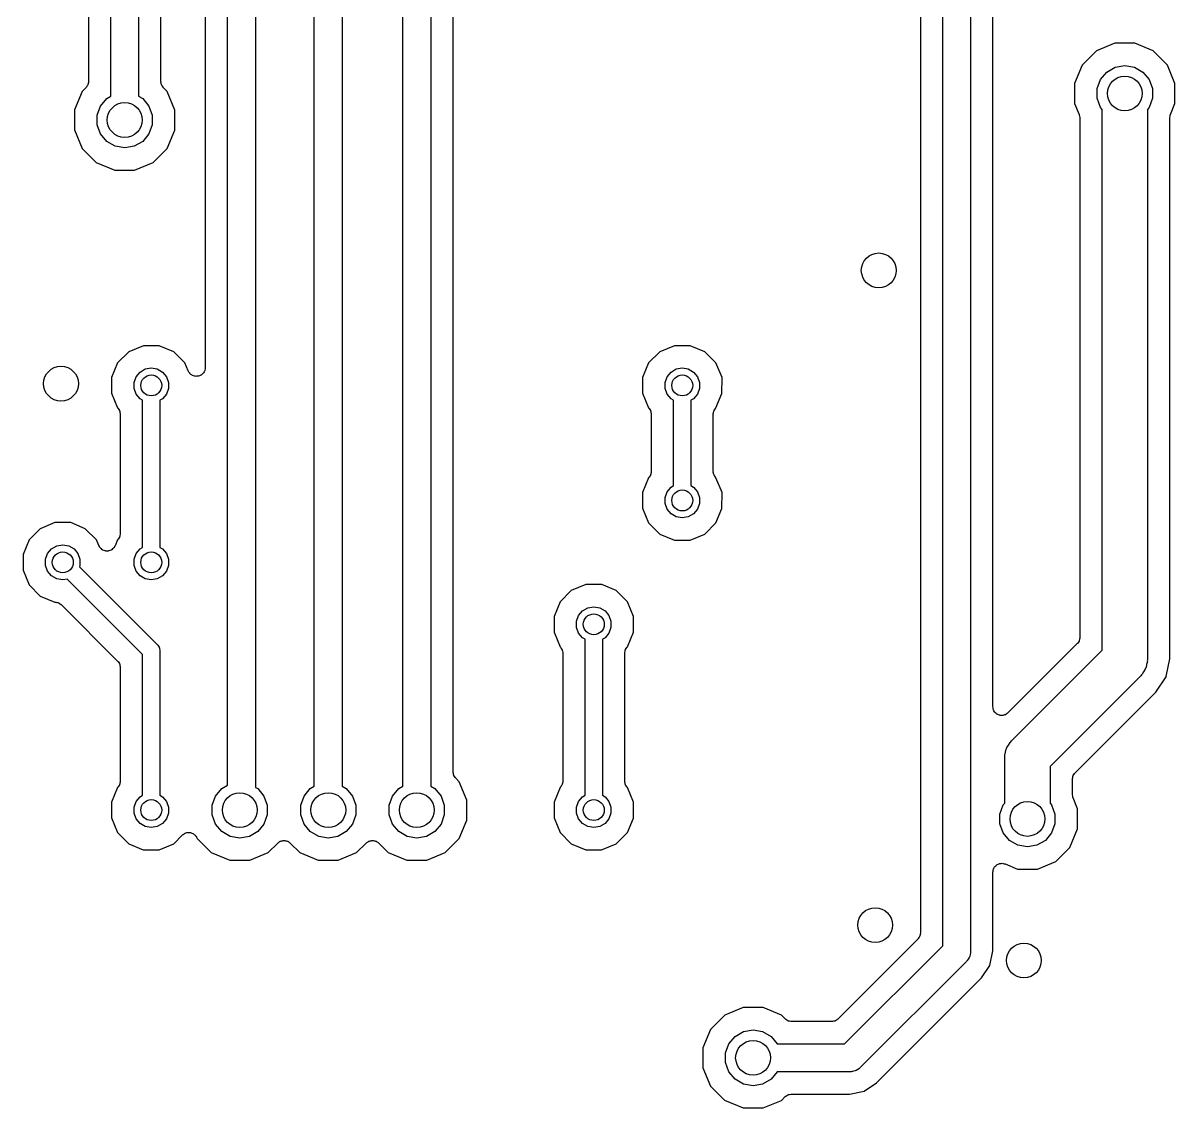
# Model space of a CAD drawing. Extents: x 25 to 125, y -125 to -25.
# Drawn here: x 69.91 to 86.45, y -85.43 to -69.85 of the extents above; entities that cross this region are included whole.
import ezdxf

# ---------------------------------------------------------------- set-up
doc = ezdxf.new("R2010")
doc.units = 0
doc.header["$MEASUREMENT"] = 0
doc.layers.add('BLACK', color=7, linetype='CONTINUOUS')

msp = doc.modelspace()

# ---------------------------------------------------------------- linework, layer by layer
at = {"layer": 'Black'}
for p, q in [((74.095, -80.8119), (74.095, -49.2361)), ((74.495, -49.2361), (74.495, -80.8119)), ((71.174, -70.9059), (71.174, -53.3001)), ((71.574, -53.3001), (71.574, -70.9059)), ((70.854, -53.5098), (70.854, -70.6961)), ((71.894, -70.6962), (71.894, -53.5099)), ((83.512, -58.801), (83.512, -83.185)), ((83.832, -79.6682), (83.832, -58.8135)), ((83.112, -83.1022), (83.112, -58.8838)), ((82.792, -59.069), (82.792, -82.917)), ((72.8504, -80.7972), (72.8504, -66.6498)), ((73.2504, -66.6205), (73.2504, -80.8265)), ((75.365, -80.8119), (75.365, -66.6351)), ((75.765, -66.6351), (75.765, -80.8119)), ((72.5304, -66.8702), (72.5304, -74.8011)), ((76.085, -75.195), (76.085, -66.8449)), ((85.5824, -70.1459), (85.3177, -70.2553)), ((85.8688, -70.1461), (85.5824, -70.1459)), ((86.1334, -70.256), (85.8688, -70.1461)), ((85.3177, -70.2553), (85.115, -70.4576)), ((86.3357, -70.4587), (86.1334, -70.256)), ((85.115, -70.4576), (85.0051, -70.7222)), ((85.3773, -70.6652), (85.4669, -70.5584)), ((85.4669, -70.5584), (85.5877, -70.4887)), ((85.5877, -70.4887), (85.725, -70.4645)), ((85.725, -70.4645), (85.8623, -70.4887)), ((85.8623, -70.4887), (85.9831, -70.5584)), ((85.9831, -70.5584), (86.0727, -70.6652)), ((86.4451, -70.7234), (86.3357, -70.4587)), ((70.8435, -70.7444), (70.8421, -70.7498)), ((70.8463, -70.7395), (70.8435, -70.7444)), ((70.8492, -70.7232), (70.8463, -70.7395)), ((70.8535, -70.7073), (70.8492, -70.7232)), ((70.854, -70.6961), (70.853, -70.7016)), ((70.853, -70.7016), (70.8535, -70.7073)), ((71.895, -70.7017), (71.894, -70.6962)), ((71.8945, -70.7072), (71.895, -70.7017)), ((71.8988, -70.7233), (71.8945, -70.7072)), ((71.9017, -70.7397), (71.8988, -70.7233)), ((71.9044, -70.7445), (71.9017, -70.7397)), ((71.9059, -70.7498), (71.9044, -70.7445)), ((85.0051, -70.7222), (85.0049, -71.0086)), ((85.3296, -70.7963), (85.3773, -70.6652)), ((86.0727, -70.6652), (86.1204, -70.7963)), ((86.4449, -71.0098), (86.4451, -70.7234)), ((70.764, -70.8386), (70.6541, -71.1032)), ((70.8167, -70.786), (70.764, -70.8386)), ((70.82, -70.7813), (70.8167, -70.786)), ((70.8243, -70.7777), (70.82, -70.7813)), ((70.8326, -70.7634), (70.8243, -70.7777)), ((70.8421, -70.7498), (70.8326, -70.7634)), ((71.1159, -70.9394), (71.174, -70.9059)), ((71.574, -70.9059), (71.6321, -70.9394)), ((71.9154, -70.7635), (71.9059, -70.7498)), ((71.9237, -70.7779), (71.9154, -70.7635)), ((71.9279, -70.7814), (71.9237, -70.7779)), ((71.9311, -70.786), (71.9279, -70.7814)), ((71.9847, -70.8397), (71.9311, -70.786)), ((72.0941, -71.1044), (71.9847, -70.8397)), ((85.3296, -70.9357), (85.3296, -70.7963)), ((86.1204, -70.7963), (86.1204, -70.9357)), ((70.9786, -71.1773), (71.0263, -71.0462)), ((71.0263, -71.0462), (71.1159, -70.9394)), ((71.6321, -70.9394), (71.7217, -71.0462)), ((71.7217, -71.0462), (71.7694, -71.1773)), ((85.0049, -71.0086), (85.0704, -71.1671)), ((85.3773, -71.0668), (85.3296, -70.9357)), ((85.4, -71.0939), (85.3773, -71.0668)), ((86.0727, -71.0668), (86.05, -71.0939)), ((86.1204, -70.9357), (86.0727, -71.0668)), ((86.3797, -71.1668), (86.4449, -71.0098)), ((70.6541, -71.1032), (70.6539, -71.3896)), ((70.9786, -71.3167), (70.9786, -71.1773)), ((71.7694, -71.1773), (71.7694, -71.3167)), ((72.0939, -71.3908), (72.0941, -71.1044)), ((85.0704, -71.1671), (85.071, -71.1698)), ((85.071, -71.1698), (85.0723, -71.1722)), ((85.0723, -71.1722), (85.0757, -71.1913)), ((85.0757, -71.1913), (85.0799, -71.2102)), ((85.0799, -71.2102), (85.0795, -71.2129)), ((85.0795, -71.2129), (85.08, -71.2156)), ((85.08, -71.2156), (85.08, -78.6742)), ((85.4, -78.8594), (85.4, -71.0939)), ((86.05, -71.0939), (86.05, -78.994)), ((86.37, -71.2155), (86.3705, -71.2127)), ((86.37, -78.9815), (86.37, -71.2155)), ((86.3701, -71.2098), (86.3743, -71.191)), ((86.3705, -71.2127), (86.3701, -71.2098)), ((86.3743, -71.191), (86.3777, -71.172)), ((86.3777, -71.172), (86.3791, -71.1696)), ((86.3791, -71.1696), (86.3797, -71.1668)), ((70.6539, -71.3896), (70.7633, -71.6543)), ((71.0263, -71.4478), (70.9786, -71.3167)), ((71.7694, -71.3167), (71.7217, -71.4478)), ((71.984, -71.6554), (72.0939, -71.3908)), ((71.1159, -71.5546), (71.0263, -71.4478)), ((71.2367, -71.6243), (71.1159, -71.5546)), ((71.6321, -71.5546), (71.5113, -71.6243)), ((71.7217, -71.4478), (71.6321, -71.5546)), ((70.7633, -71.6543), (70.9656, -71.857)), ((71.374, -71.6485), (71.2367, -71.6243)), ((71.5113, -71.6243), (71.374, -71.6485)), ((71.7813, -71.8577), (71.984, -71.6554)), ((70.9656, -71.857), (71.2301, -71.9669)), ((71.5166, -71.9671), (71.7813, -71.8577)), ((71.2301, -71.9669), (71.5166, -71.9671)), ((71.6421, -74.4869), (71.4325, -74.5735)), ((71.8689, -74.4871), (71.6421, -74.4869)), ((72.0783, -74.5741), (71.8689, -74.4871)), ((79.2621, -74.4869), (79.0525, -74.5735)), ((79.4889, -74.4871), (79.2621, -74.4869)), ((79.6983, -74.5741), (79.4889, -74.4871)), ((71.4325, -74.5735), (71.2721, -74.7337)), ((72.2385, -74.7345), (72.0783, -74.5741)), ((79.0525, -74.5735), (78.8921, -74.7337)), ((79.8585, -74.7345), (79.6983, -74.5741)), ((71.2721, -74.7337), (71.1851, -74.9431)), ((71.5377, -74.9315), (71.5937, -74.8648)), ((71.5937, -74.8648), (71.6692, -74.8212)), ((71.6692, -74.8212), (71.755, -74.806)), ((71.755, -74.806), (71.8408, -74.8212)), ((71.8408, -74.8212), (71.9163, -74.8648)), ((71.9163, -74.8648), (71.9723, -74.9315)), ((72.286, -74.8496), (72.2385, -74.7345)), ((72.2964, -74.8659), (72.286, -74.8496)), ((72.3061, -74.8827), (72.2964, -74.8659)), ((72.5021, -74.8803), (72.5007, -74.8827)), ((72.5041, -74.8785), (72.5021, -74.8803)), ((72.513, -74.8613), (72.5041, -74.8785)), ((72.5227, -74.8445), (72.513, -74.8613)), ((72.5232, -74.8418), (72.5227, -74.8445)), ((72.5245, -74.8394), (72.5232, -74.8418)), ((72.527, -74.8201), (72.5245, -74.8394)), ((72.5304, -74.8011), (72.527, -74.8201)), ((78.8921, -74.7337), (78.8051, -74.9431)), ((79.1577, -74.9315), (79.2137, -74.8648)), ((79.2137, -74.8648), (79.2892, -74.8212)), ((79.2892, -74.8212), (79.375, -74.806)), ((79.375, -74.806), (79.4608, -74.8212)), ((79.4608, -74.8212), (79.5363, -74.8648)), ((79.5363, -74.8648), (79.5923, -74.9315)), ((79.9451, -74.9441), (79.8585, -74.7345)), ((71.1851, -74.9431), (71.1849, -75.1699)), ((71.5079, -75.0134), (71.5377, -74.9315)), ((71.5079, -75.1006), (71.5079, -75.0134)), ((71.9723, -74.9315), (72.0021, -75.0134)), ((72.0021, -75.0134), (72.0021, -75.1006)), ((72.3082, -74.8845), (72.3061, -74.8827)), ((72.3097, -74.8868), (72.3082, -74.8845)), ((72.3251, -74.8986), (72.3097, -74.8868)), ((72.3399, -74.911), (72.3251, -74.8986)), ((72.3425, -74.912), (72.3399, -74.911)), ((72.3447, -74.9137), (72.3425, -74.912)), ((72.3631, -74.9195), (72.3447, -74.9137)), ((72.3813, -74.9261), (72.3631, -74.9195)), ((72.3841, -74.9261), (72.3813, -74.9261)), ((72.3867, -74.927), (72.3841, -74.9261)), ((72.4061, -74.9261), (72.3867, -74.927)), ((72.4255, -74.9261), (72.4061, -74.9261)), ((72.428, -74.9252), (72.4255, -74.9261)), ((72.4308, -74.9251), (72.428, -74.9252)), ((72.4487, -74.9177), (72.4308, -74.9251)), ((72.4669, -74.911), (72.4487, -74.9177)), ((72.469, -74.9093), (72.4669, -74.911)), ((72.4715, -74.9082), (72.469, -74.9093)), ((72.4858, -74.8951), (72.4715, -74.9082)), ((72.5007, -74.8827), (72.4858, -74.8951)), ((78.8051, -74.9431), (78.8049, -75.1699)), ((79.1279, -75.0134), (79.1577, -74.9315)), ((79.1279, -75.1006), (79.1279, -75.0134)), ((79.5923, -74.9315), (79.6221, -75.0134)), ((79.6221, -75.0134), (79.6221, -75.1006)), ((79.9449, -75.1709), (79.9451, -74.9441)), ((71.1849, -75.1699), (71.2715, -75.3795)), ((71.5377, -75.1825), (71.5079, -75.1006)), ((71.5937, -75.2492), (71.5377, -75.1825)), ((71.9723, -75.1825), (71.9163, -75.2492)), ((72.0021, -75.1006), (71.9723, -75.1825)), ((76.085, -78.624), (76.085, -75.195)), ((78.8049, -75.1699), (78.8915, -75.3795)), ((79.1577, -75.1825), (79.1279, -75.1006)), ((79.2137, -75.2492), (79.1577, -75.1825)), ((79.5923, -75.1825), (79.5363, -75.2492)), ((79.6221, -75.1006), (79.5923, -75.1825)), ((79.8579, -75.3803), (79.9449, -75.1709)), ((71.63, -75.2702), (71.5937, -75.2492)), ((71.63, -77.3838), (71.63, -75.2702)), ((71.9163, -75.2492), (71.88, -75.2702)), ((71.88, -75.2702), (71.88, -77.3838)), ((79.25, -75.2702), (79.2137, -75.2492)), ((79.25, -76.4948), (79.25, -75.2702)), ((79.5363, -75.2492), (79.5, -75.2702)), ((79.5, -75.2702), (79.5, -76.4948)), ((71.2715, -75.3795), (71.2729, -75.3808)), ((71.2729, -75.3808), (71.276, -75.3854)), ((71.276, -75.3854), (71.2803, -75.3889)), ((71.2803, -75.3889), (71.2886, -75.4034)), ((71.2886, -75.4034), (71.2981, -75.417)), ((71.2981, -75.417), (71.2996, -75.4223)), ((71.2996, -75.4223), (71.3023, -75.4271)), ((71.3023, -75.4271), (71.3052, -75.4435)), ((71.3052, -75.4435), (71.3095, -75.4596)), ((71.3095, -75.4596), (71.309, -75.4651)), ((71.309, -75.4651), (71.31, -75.4706)), ((71.31, -75.4706), (71.31, -77.1832)), ((78.8915, -75.3795), (78.8929, -75.3808)), ((78.8929, -75.3808), (78.8961, -75.3854)), ((78.8961, -75.3854), (78.9003, -75.3889)), ((78.9003, -75.3889), (78.9086, -75.4034)), ((78.9086, -75.4034), (78.9181, -75.417)), ((78.9181, -75.417), (78.9196, -75.4223)), ((78.9196, -75.4223), (78.9223, -75.4271)), ((78.9223, -75.4271), (78.9252, -75.4435)), ((78.9252, -75.4435), (78.9295, -75.4596)), ((78.9295, -75.4596), (78.929, -75.4651)), ((78.929, -75.4651), (78.93, -75.4706)), ((78.93, -75.4706), (78.93, -76.2942)), ((79.82, -75.4708), (79.821, -75.4653)), ((79.82, -76.2944), (79.82, -75.4708)), ((79.8205, -75.4597), (79.8248, -75.4437)), ((79.821, -75.4653), (79.8205, -75.4597)), ((79.8248, -75.4437), (79.8277, -75.4274)), ((79.8277, -75.4274), (79.8305, -75.4225)), ((79.8305, -75.4225), (79.8319, -75.4171)), ((79.8319, -75.4171), (79.8414, -75.4035)), ((79.8414, -75.4035), (79.8497, -75.3892)), ((79.8497, -75.3892), (79.854, -75.3856)), ((79.854, -75.3856), (79.8573, -75.381)), ((79.8573, -75.381), (79.8579, -75.3803)), ((78.9086, -76.3615), (78.9003, -76.3758)), ((78.9181, -76.3479), (78.9086, -76.3615)), ((78.9195, -76.3425), (78.9181, -76.3479)), ((78.9223, -76.3376), (78.9195, -76.3425)), ((78.9252, -76.3213), (78.9223, -76.3376)), ((78.9295, -76.3053), (78.9252, -76.3213)), ((78.93, -76.2942), (78.929, -76.2997)), ((78.929, -76.2997), (78.9295, -76.3053)), ((79.821, -76.2999), (79.82, -76.2944)), ((79.8205, -76.3054), (79.821, -76.2999)), ((79.8248, -76.3215), (79.8205, -76.3054)), ((79.8277, -76.3379), (79.8248, -76.3215)), ((79.8304, -76.3427), (79.8277, -76.3379)), ((79.8319, -76.348), (79.8304, -76.3427)), ((79.8414, -76.3616), (79.8319, -76.348)), ((79.8497, -76.3761), (79.8414, -76.3616)), ((78.8921, -76.3847), (78.8051, -76.5941)), ((78.8927, -76.384), (78.8921, -76.3847)), ((78.896, -76.3794), (78.8927, -76.384)), ((78.9003, -76.3758), (78.896, -76.3794)), ((79.1577, -76.5825), (79.2137, -76.5158)), ((79.2137, -76.5158), (79.25, -76.4948)), ((79.5, -76.4948), (79.5363, -76.5158)), ((79.5363, -76.5158), (79.5923, -76.5825)), ((79.8539, -76.3796), (79.8497, -76.3761)), ((79.8571, -76.3842), (79.8539, -76.3796)), ((79.8585, -76.3855), (79.8571, -76.3842)), ((79.9451, -76.5951), (79.8585, -76.3855)), ((78.8051, -76.5941), (78.8049, -76.8209)), ((79.1279, -76.6644), (79.1577, -76.5825)), ((79.1279, -76.7516), (79.1279, -76.6644)), ((79.5923, -76.5825), (79.6221, -76.6644)), ((79.6221, -76.6644), (79.6221, -76.7516)), ((79.9449, -76.8219), (79.9451, -76.5951)), ((78.8049, -76.8209), (78.8915, -77.0305)), ((79.1577, -76.8335), (79.1279, -76.7516)), ((79.2137, -76.9002), (79.1577, -76.8335)), ((79.5923, -76.8335), (79.5363, -76.9002)), ((79.6221, -76.7516), (79.5923, -76.8335)), ((79.8579, -77.0313), (79.9449, -76.8219)), ((70.3721, -77.0269), (70.1625, -77.1135)), ((70.5989, -77.0271), (70.3721, -77.0269)), ((70.8083, -77.1141), (70.5989, -77.0271)), ((78.8915, -77.0305), (79.0517, -77.1909)), ((79.2892, -76.9438), (79.2137, -76.9002)), ((79.375, -76.959), (79.2892, -76.9438)), ((79.4608, -76.9438), (79.375, -76.959)), ((79.5363, -76.9002), (79.4608, -76.9438)), ((70.1625, -77.1135), (70.0021, -77.2737)), ((70.9685, -77.2745), (70.8083, -77.1141)), ((71.3095, -77.1943), (71.3052, -77.2103)), ((71.31, -77.1832), (71.309, -77.1887)), ((71.309, -77.1887), (71.3095, -77.1943)), ((79.0517, -77.1909), (79.2611, -77.2779)), ((79.4879, -77.2781), (79.6975, -77.1915)), ((79.6975, -77.1915), (79.8579, -77.0313)), ((70.0021, -77.2737), (69.9151, -77.4831)), ((70.3237, -77.4048), (70.3992, -77.3612)), ((70.3992, -77.3612), (70.485, -77.346)), ((70.485, -77.346), (70.5708, -77.3612)), ((70.5708, -77.3612), (70.6463, -77.4048)), ((71.0026, -77.3572), (70.9685, -77.2745)), ((71.0115, -77.3712), (71.0026, -77.3572)), ((71.2373, -77.3574), (71.2284, -77.3714)), ((71.2721, -77.2737), (71.2373, -77.3574)), ((71.2727, -77.273), (71.2721, -77.2737)), ((71.276, -77.2684), (71.2727, -77.273)), ((71.2803, -77.2648), (71.276, -77.2684)), ((71.2886, -77.2505), (71.2803, -77.2648)), ((71.2981, -77.2369), (71.2886, -77.2505)), ((71.2995, -77.2315), (71.2981, -77.2369)), ((71.3023, -77.2266), (71.2995, -77.2315)), ((71.3052, -77.2103), (71.3023, -77.2266)), ((79.2611, -77.2779), (79.4879, -77.2781)), ((69.9151, -77.4831), (69.9149, -77.7099)), ((70.2379, -77.5534), (70.2677, -77.4715)), ((70.2677, -77.4715), (70.3237, -77.4048)), ((70.6463, -77.4048), (70.7023, -77.4715)), ((70.7023, -77.4715), (70.7321, -77.5534)), ((71.0192, -77.3859), (71.0115, -77.3712)), ((71.0233, -77.3897), (71.0192, -77.3859)), ((71.0263, -77.3944), (71.0233, -77.3897)), ((71.0395, -77.4045), (71.0263, -77.3944)), ((71.0517, -77.4157), (71.0395, -77.4045)), ((71.0569, -77.4179), (71.0517, -77.4157)), ((71.0613, -77.4213), (71.0569, -77.4179)), ((71.0771, -77.4263), (71.0613, -77.4213)), ((71.0924, -77.4326), (71.0771, -77.4263)), ((71.098, -77.4329), (71.0924, -77.4326)), ((71.1033, -77.4346), (71.098, -77.4329)), ((71.1199, -77.4339), (71.1033, -77.4346)), ((71.1365, -77.4346), (71.1199, -77.4339)), ((71.1418, -77.4329), (71.1365, -77.4346)), ((71.1474, -77.4327), (71.1418, -77.4329)), ((71.1627, -77.4264), (71.1474, -77.4327)), ((71.1786, -77.4214), (71.1627, -77.4264)), ((71.183, -77.418), (71.1786, -77.4214)), ((71.1882, -77.4159), (71.183, -77.418)), ((71.2004, -77.4046), (71.1882, -77.4159)), ((71.2136, -77.3946), (71.2004, -77.4046)), ((71.2166, -77.3899), (71.2136, -77.3946)), ((71.2207, -77.3861), (71.2166, -77.3899)), ((71.2284, -77.3714), (71.2207, -77.3861)), ((71.5079, -77.5534), (71.5377, -77.4715)), ((71.5377, -77.4715), (71.5937, -77.4048)), ((71.5937, -77.4048), (71.63, -77.3838)), ((71.88, -77.3838), (71.9163, -77.4048)), ((71.9163, -77.4048), (71.9723, -77.4715)), ((71.9723, -77.4715), (72.0021, -77.5534)), ((70.2379, -77.6406), (70.2379, -77.5534)), ((70.2677, -77.7225), (70.2379, -77.6406)), ((70.7321, -77.6406), (70.725, -77.6602)), ((70.725, -77.6602), (71.8434, -78.7786)), ((70.7321, -77.5534), (70.7321, -77.6406)), ((71.5079, -77.6406), (71.5079, -77.5534)), ((71.5377, -77.7225), (71.5079, -77.6406)), ((72.0021, -77.6406), (71.9723, -77.7225)), ((72.0021, -77.5534), (72.0021, -77.6406)), ((69.9149, -77.7099), (70.0015, -77.9195)), ((70.3237, -77.7892), (70.2677, -77.7225)), ((70.3992, -77.8328), (70.3237, -77.7892)), ((70.485, -77.848), (70.3992, -77.8328)), ((70.5481, -77.8368), (70.485, -77.848)), ((71.63, -78.9188), (70.5481, -77.8368)), ((71.5937, -77.7892), (71.5377, -77.7225)), ((71.6692, -77.8328), (71.5937, -77.7892)), ((71.755, -77.848), (71.6692, -77.8328)), ((71.8408, -77.8328), (71.755, -77.848)), ((71.9163, -77.7892), (71.8408, -77.8328)), ((71.9723, -77.7225), (71.9163, -77.7892)), ((70.0015, -77.9195), (70.1617, -78.0799)), ((77.7825, -78.0025), (77.6221, -78.1627)), ((77.9921, -77.9159), (77.7825, -78.0025)), ((78.2189, -77.9161), (77.9921, -77.9159)), ((78.4283, -78.0031), (78.2189, -77.9161)), ((78.5885, -78.1635), (78.4283, -78.0031)), ((70.1617, -78.0799), (70.3711, -78.1669)), ((70.3711, -78.1669), (70.3731, -78.1669)), ((70.3731, -78.1669), (70.3785, -78.1679)), ((70.3785, -78.1679), (70.384, -78.1674)), ((70.384, -78.1674), (70.4001, -78.1717)), ((70.4001, -78.1717), (70.4165, -78.1746)), ((70.4165, -78.1746), (70.4213, -78.1774)), ((70.4213, -78.1774), (70.4266, -78.1788)), ((70.4266, -78.1788), (70.4403, -78.1883)), ((77.6221, -78.1627), (77.5351, -78.3721)), ((78.6751, -78.3731), (78.5885, -78.1635)), ((70.4403, -78.1883), (70.4547, -78.1967)), ((70.4547, -78.1967), (70.4582, -78.2009)), ((70.4582, -78.2009), (70.4628, -78.2041)), ((70.4628, -78.2041), (71.2728, -79.0141)), ((77.8877, -78.3605), (77.9437, -78.2938)), ((77.9437, -78.2938), (78.0192, -78.2502)), ((78.0192, -78.2502), (78.105, -78.235)), ((78.105, -78.235), (78.1908, -78.2502)), ((78.1908, -78.2502), (78.2663, -78.2938)), ((78.2663, -78.2938), (78.3223, -78.3605)), ((77.5351, -78.3721), (77.5349, -78.5989)), ((77.8579, -78.4424), (77.8877, -78.3605)), ((77.8579, -78.5296), (77.8579, -78.4424)), ((78.3223, -78.3605), (78.3521, -78.4424)), ((78.3521, -78.4424), (78.3521, -78.5296)), ((78.6749, -78.5999), (78.6751, -78.3731)), ((76.085, -80.6022), (76.085, -78.624)), ((77.5349, -78.5989), (77.6215, -78.8085)), ((77.8877, -78.6115), (77.8579, -78.5296)), ((77.9437, -78.6782), (77.8877, -78.6115)), ((77.98, -78.6992), (77.9437, -78.6782)), ((78.2663, -78.6782), (78.23, -78.6992)), ((78.3223, -78.6115), (78.2663, -78.6782)), ((78.3521, -78.5296), (78.3223, -78.6115)), ((78.5879, -78.8093), (78.6749, -78.5999)), ((85.08, -78.6742), (85.079, -78.6797)), ((85.079, -78.6797), (85.0795, -78.6853)), ((71.8434, -78.7786), (71.8465, -78.7831)), ((71.8465, -78.7831), (71.8508, -78.7867)), ((71.8508, -78.7867), (71.8589, -78.8008)), ((71.8589, -78.8008), (71.8683, -78.8142)), ((71.8683, -78.8142), (71.8697, -78.8195)), ((71.8697, -78.8195), (71.8725, -78.8242)), ((71.8725, -78.8242), (71.8753, -78.8403)), ((71.8753, -78.8403), (71.8795, -78.8561)), ((77.6215, -78.8085), (77.6229, -78.8098)), ((77.6229, -78.8098), (77.626, -78.8144)), ((77.626, -78.8144), (77.6303, -78.8179)), ((77.6303, -78.8179), (77.6386, -78.8324)), ((77.6386, -78.8324), (77.6481, -78.846)), ((77.6481, -78.846), (77.6496, -78.8513)), ((77.98, -80.9398), (77.98, -78.6992)), ((78.23, -78.6992), (78.23, -80.9398)), ((78.5605, -78.8515), (78.5619, -78.8461)), ((78.5619, -78.8461), (78.5714, -78.8325)), ((78.5714, -78.8325), (78.5797, -78.8182)), ((78.5797, -78.8182), (78.584, -78.8146)), ((78.584, -78.8146), (78.5873, -78.81)), ((78.5873, -78.81), (78.5879, -78.8093)), ((85.0428, -78.764), (84.0488, -79.758)), ((85.046, -78.7595), (85.0428, -78.764)), ((85.0503, -78.7559), (85.046, -78.7595)), ((85.0586, -78.7415), (85.0503, -78.7559)), ((85.0681, -78.7279), (85.0586, -78.7415)), ((85.0695, -78.7225), (85.0681, -78.7279)), ((85.0723, -78.7177), (85.0695, -78.7225)), ((85.0752, -78.7013), (85.0723, -78.7177)), ((85.0795, -78.6853), (85.0752, -78.7013)), ((71.2728, -79.0141), (71.276, -79.0187)), ((71.63, -80.9398), (71.63, -78.9188)), ((71.8795, -78.8561), (71.879, -78.8616)), ((71.879, -78.8616), (71.88, -78.867)), ((71.88, -78.867), (71.88, -80.9398)), ((77.6496, -78.8513), (77.6523, -78.8561)), ((77.6523, -78.8561), (77.6552, -78.8725)), ((77.6552, -78.8725), (77.6595, -78.8886)), ((77.6595, -78.8886), (77.659, -78.8941)), ((77.659, -78.8941), (77.66, -78.8996)), ((77.66, -78.8996), (77.66, -80.7392)), ((78.55, -78.8998), (78.551, -78.8943)), ((78.55, -80.7394), (78.55, -78.8998)), ((78.5505, -78.8887), (78.5548, -78.8727)), ((78.551, -78.8943), (78.5505, -78.8887)), ((78.5548, -78.8727), (78.5577, -78.8564)), ((78.5577, -78.8564), (78.5605, -78.8515)), ((84.0982, -80.1612), (85.4, -78.8594)), ((86.05, -78.994), (86.0475, -79.0081)), ((86.0475, -79.0081), (86.0488, -79.0223)), ((86.3195, -79.2355), (86.37, -78.9815)), ((71.276, -79.0187), (71.2803, -79.0223)), ((71.2803, -79.0223), (71.2886, -79.0367)), ((71.2886, -79.0367), (71.2981, -79.0503)), ((71.2981, -79.0503), (71.2995, -79.0557)), ((71.2995, -79.0557), (71.3023, -79.0605)), ((71.3023, -79.0605), (71.3052, -79.0768)), ((71.3052, -79.0768), (71.3095, -79.0929)), ((71.3095, -79.0929), (71.309, -79.0984)), ((71.309, -79.0984), (71.31, -79.1039)), ((71.31, -79.1039), (71.31, -80.7392)), ((85.9952, -79.1661), (85.974, -79.2029)), ((86.0195, -79.1314), (85.9952, -79.1661)), ((86.0233, -79.1175), (86.0195, -79.1314)), ((86.0304, -79.1052), (86.0233, -79.1175)), ((86.0378, -79.0633), (86.0304, -79.1052)), ((86.0488, -79.0223), (86.0378, -79.0633)), ((85.9548, -79.2238), (84.653, -80.5256)), ((85.963, -79.2121), (85.9548, -79.2238)), ((85.974, -79.2029), (85.963, -79.2121)), ((86.1722, -79.4589), (86.3186, -79.2399)), ((86.3186, -79.2399), (86.3195, -79.2355)), ((86.3195, -79.2355), (86.3195, -79.2355)), ((85.0102, -80.621), (86.1722, -79.4589)), ((83.8349, -79.6846), (83.832, -79.6682)), ((83.8363, -79.7011), (83.8349, -79.6846)), ((83.8387, -79.7062), (83.8363, -79.7011)), ((83.8397, -79.7117), (83.8387, -79.7062)), ((83.848, -79.726), (83.8397, -79.7117)), ((83.855, -79.7411), (83.848, -79.726)), ((83.8589, -79.745), (83.855, -79.7411)), ((83.8617, -79.7499), (83.8589, -79.745)), ((83.8744, -79.7605), (83.8617, -79.7499)), ((83.8862, -79.7723), (83.8744, -79.7605)), ((83.8912, -79.7746), (83.8862, -79.7723)), ((83.8955, -79.7782), (83.8912, -79.7746)), ((83.9111, -79.7839), (83.8955, -79.7782)), ((83.9261, -79.7909), (83.9111, -79.7839)), ((83.9317, -79.7914), (83.9261, -79.7909)), ((83.9369, -79.7933), (83.9317, -79.7914)), ((83.9535, -79.7933), (83.9369, -79.7933)), ((83.9701, -79.7947), (83.9535, -79.7933)), ((83.9755, -79.7933), (83.9701, -79.7947)), ((83.9811, -79.7933), (83.9755, -79.7933)), ((83.9966, -79.7876), (83.9811, -79.7933)), ((84.0127, -79.7833), (83.9966, -79.7876)), ((84.0172, -79.7801), (84.0127, -79.7833)), ((84.0225, -79.7782), (84.0172, -79.7801)), ((84.0352, -79.7675), (84.0225, -79.7782)), ((84.0488, -79.758), (84.0352, -79.7675)), ((84.09, -80.1729), (84.0982, -80.1612)), ((84.0042, -80.3627), (84.0152, -80.3217)), ((84.0152, -80.3217), (84.0226, -80.2798)), ((84.0226, -80.2798), (84.0297, -80.2675)), ((84.0297, -80.2675), (84.0335, -80.2536)), ((84.0335, -80.2536), (84.0578, -80.2189)), ((84.0578, -80.2189), (84.079, -80.1821)), ((84.079, -80.1821), (84.09, -80.1729)), ((84.003, -80.391), (84.0055, -80.3769)), ((84.003, -81.0521), (84.003, -80.391)), ((84.0055, -80.3769), (84.0042, -80.3627)), ((76.086, -80.6077), (76.085, -80.6022)), ((76.0855, -80.6132), (76.086, -80.6077)), ((76.0898, -80.6293), (76.0855, -80.6132)), ((76.0927, -80.6457), (76.0898, -80.6293)), ((76.0954, -80.6505), (76.0927, -80.6457)), ((76.0969, -80.6558), (76.0954, -80.6505)), ((76.1064, -80.6695), (76.0969, -80.6558)), ((84.653, -80.5256), (84.653, -81.0521)), ((84.9778, -80.6837), (84.9807, -80.6673)), ((84.9807, -80.6673), (84.9835, -80.6625)), ((84.9835, -80.6625), (84.9849, -80.6571)), ((84.9849, -80.6571), (84.9944, -80.6435)), ((84.9944, -80.6435), (85.0027, -80.6291)), ((85.0027, -80.6291), (85.007, -80.6255)), ((85.007, -80.6255), (85.0102, -80.621)), ((71.2721, -80.8297), (71.1851, -81.0391)), ((71.2727, -80.829), (71.2721, -80.8297)), ((71.276, -80.8244), (71.2727, -80.829)), ((71.2803, -80.8208), (71.276, -80.8244)), ((71.2886, -80.8065), (71.2803, -80.8208)), ((71.2981, -80.7929), (71.2886, -80.8065)), ((71.2995, -80.7875), (71.2981, -80.7929)), ((71.3023, -80.7826), (71.2995, -80.7875)), ((71.3052, -80.7663), (71.3023, -80.7826)), ((71.3095, -80.7503), (71.3052, -80.7663)), ((71.31, -80.7392), (71.309, -80.7447)), ((71.309, -80.7447), (71.3095, -80.7503)), ((72.7669, -80.8454), (72.8504, -80.7972)), ((73.2504, -80.8265), (73.2831, -80.8454)), ((74.0369, -80.8454), (74.095, -80.8119)), ((74.495, -80.8119), (74.5531, -80.8454)), ((75.3069, -80.8454), (75.365, -80.8119)), ((75.765, -80.8119), (75.8231, -80.8454)), ((76.1147, -80.6839), (76.1064, -80.6695)), ((76.1189, -80.6874), (76.1147, -80.6839)), ((76.1221, -80.692), (76.1189, -80.6874)), ((76.1757, -80.7457), (76.1221, -80.692)), ((76.2851, -81.0104), (76.1757, -80.7457)), ((77.6221, -80.8297), (77.5351, -81.0391)), ((77.6227, -80.829), (77.6221, -80.8297)), ((77.626, -80.8244), (77.6227, -80.829)), ((77.6303, -80.8208), (77.626, -80.8244)), ((77.6386, -80.8065), (77.6303, -80.8208)), ((77.6481, -80.7929), (77.6386, -80.8065)), ((77.6495, -80.7875), (77.6481, -80.7929)), ((77.6523, -80.7826), (77.6495, -80.7875)), ((77.6552, -80.7663), (77.6523, -80.7826)), ((77.6595, -80.7503), (77.6552, -80.7663)), ((77.66, -80.7392), (77.659, -80.7447)), ((77.659, -80.7447), (77.6595, -80.7503)), ((78.551, -80.7449), (78.55, -80.7394)), ((78.5505, -80.7504), (78.551, -80.7449)), ((78.5548, -80.7665), (78.5505, -80.7504)), ((78.5577, -80.7829), (78.5548, -80.7665)), ((78.5604, -80.7877), (78.5577, -80.7829)), ((78.5619, -80.793), (78.5604, -80.7877)), ((78.5714, -80.8066), (78.5619, -80.793)), ((78.5797, -80.8211), (78.5714, -80.8066)), ((78.584, -80.8246), (78.5797, -80.8211)), ((78.5871, -80.8292), (78.584, -80.8246)), ((78.5885, -80.8305), (78.5871, -80.8292)), ((78.6751, -81.0401), (78.5885, -80.8305)), ((84.973, -80.7108), (84.974, -80.7053)), ((84.973, -80.9304), (84.973, -80.7108)), ((84.9735, -80.6997), (84.9778, -80.6837)), ((84.974, -80.7053), (84.9735, -80.6997)), ((71.5377, -81.0275), (71.5937, -80.9608)), ((71.5937, -80.9608), (71.63, -80.9398)), ((71.88, -80.9398), (71.9163, -80.9608)), ((71.9163, -80.9608), (71.9723, -81.0275)), ((72.6296, -81.0833), (72.6773, -80.9522)), ((72.6773, -80.9522), (72.7669, -80.8454)), ((73.2831, -80.8454), (73.3727, -80.9522)), ((73.3727, -80.9522), (73.4204, -81.0833)), ((73.8996, -81.0833), (73.9473, -80.9522)), ((73.9473, -80.9522), (74.0369, -80.8454)), ((74.5531, -80.8454), (74.6427, -80.9522)), ((74.6427, -80.9522), (74.6904, -81.0833)), ((75.1696, -81.0833), (75.2173, -80.9522)), ((75.2173, -80.9522), (75.3069, -80.8454)), ((75.8231, -80.8454), (75.9127, -80.9522)), ((75.9127, -80.9522), (75.9604, -81.0833)), ((77.8877, -81.0275), (77.9437, -80.9608)), ((77.9437, -80.9608), (77.98, -80.9398)), ((78.23, -80.9398), (78.2663, -80.9608)), ((78.2663, -80.9608), (78.3223, -81.0275)), ((84.9735, -80.9331), (84.973, -80.9304)), ((84.9731, -80.9358), (84.9735, -80.9331)), ((84.9773, -80.9547), (84.9731, -80.9358)), ((84.9807, -80.9738), (84.9773, -80.9547)), ((84.982, -80.9762), (84.9807, -80.9738)), ((84.9826, -80.9789), (84.982, -80.9762)), ((85.0481, -81.1374), (84.9826, -80.9789)), ((71.1851, -81.0391), (71.1849, -81.2659)), ((71.5079, -81.1094), (71.5377, -81.0275)), ((71.5079, -81.1966), (71.5079, -81.1094)), ((71.9723, -81.0275), (72.0021, -81.1094)), ((72.0021, -81.1094), (72.0021, -81.1966)), ((72.6296, -81.2227), (72.6296, -81.0833)), ((73.4204, -81.0833), (73.4204, -81.2227)), ((73.8996, -81.2227), (73.8996, -81.0833)), ((74.6904, -81.0833), (74.6904, -81.2227)), ((75.1696, -81.2227), (75.1696, -81.0833)), ((75.9604, -81.0833), (75.9604, -81.2227)), ((76.2849, -81.2968), (76.2851, -81.0104)), ((77.5351, -81.0391), (77.5349, -81.2659)), ((77.8579, -81.1094), (77.8877, -81.0275)), ((77.8579, -81.1966), (77.8579, -81.1094)), ((78.3223, -81.0275), (78.3521, -81.1094)), ((78.3521, -81.1094), (78.3521, -81.1966)), ((78.6749, -81.2669), (78.6751, -81.0401)), ((83.9326, -81.2103), (83.9803, -81.0792)), ((83.9803, -81.0792), (84.003, -81.0521)), ((84.653, -81.0521), (84.6757, -81.0792)), ((84.6757, -81.0792), (84.7234, -81.2103)), ((85.0479, -81.4238), (85.0481, -81.1374)), ((71.1849, -81.2659), (71.2715, -81.4755)), ((71.5377, -81.2785), (71.5079, -81.1966)), ((71.5937, -81.3452), (71.5377, -81.2785)), ((71.9723, -81.2785), (71.9163, -81.3452)), ((72.0021, -81.1966), (71.9723, -81.2785)), ((72.6773, -81.3538), (72.6296, -81.2227)), ((73.4204, -81.2227), (73.3727, -81.3538)), ((73.9473, -81.3538), (73.8996, -81.2227)), ((74.6904, -81.2227), (74.6427, -81.3538)), ((75.2173, -81.3538), (75.1696, -81.2227)), ((75.9604, -81.2227), (75.9127, -81.3538)), ((76.175, -81.5614), (76.2849, -81.2968)), ((77.5349, -81.2659), (77.6215, -81.4755)), ((77.8877, -81.2785), (77.8579, -81.1966)), ((77.9437, -81.3452), (77.8877, -81.2785)), ((78.3223, -81.2785), (78.2663, -81.3452)), ((78.3521, -81.1966), (78.3223, -81.2785)), ((78.5879, -81.4763), (78.6749, -81.2669)), ((83.9326, -81.3497), (83.9326, -81.2103)), ((84.7234, -81.2103), (84.7234, -81.3497)), ((71.2715, -81.4755), (71.4317, -81.6359)), ((71.6692, -81.3888), (71.5937, -81.3452)), ((71.755, -81.404), (71.6692, -81.3888)), ((71.8408, -81.3888), (71.755, -81.404)), ((71.9163, -81.3452), (71.8408, -81.3888)), ((72.215, -81.5026), (72.2253, -81.4932)), ((72.2253, -81.4932), (72.233, -81.49)), ((72.233, -81.49), (72.2398, -81.4852)), ((72.2398, -81.4852), (72.2532, -81.4817)), ((72.2532, -81.4817), (72.266, -81.4764)), ((72.266, -81.4764), (72.2744, -81.476)), ((72.2744, -81.476), (72.2824, -81.4739)), ((72.2824, -81.4739), (72.2962, -81.4751)), ((72.2962, -81.4751), (72.3101, -81.4745)), ((72.3101, -81.4745), (72.3181, -81.477)), ((72.3181, -81.477), (72.3264, -81.4777)), ((72.3264, -81.4777), (72.3389, -81.4836)), ((72.3389, -81.4836), (72.3521, -81.4878)), ((72.3521, -81.4878), (72.3588, -81.4929)), ((72.3588, -81.4929), (72.3663, -81.4964)), ((72.7669, -81.4606), (72.6773, -81.3538)), ((72.8877, -81.5303), (72.7669, -81.4606)), ((73.2831, -81.4606), (73.1623, -81.5303)), ((73.3727, -81.3538), (73.2831, -81.4606)), ((74.0369, -81.4606), (73.9473, -81.3538)), ((74.1577, -81.5303), (74.0369, -81.4606)), ((74.5531, -81.4606), (74.4323, -81.5303)), ((74.6427, -81.3538), (74.5531, -81.4606)), ((75.3069, -81.4606), (75.2173, -81.3538)), ((75.4277, -81.5303), (75.3069, -81.4606)), ((75.8231, -81.4606), (75.7023, -81.5303)), ((75.9127, -81.3538), (75.8231, -81.4606)), ((77.6215, -81.4755), (77.7817, -81.6359)), ((78.0192, -81.3888), (77.9437, -81.3452)), ((78.105, -81.404), (78.0192, -81.3888)), ((78.1908, -81.3888), (78.105, -81.404)), ((78.2663, -81.3452), (78.1908, -81.3888)), ((78.4275, -81.6365), (78.5879, -81.4763)), ((83.9803, -81.4808), (83.9326, -81.3497)), ((84.0699, -81.5876), (83.9803, -81.4808)), ((84.6757, -81.4808), (84.5861, -81.5876)), ((84.7234, -81.3497), (84.6757, -81.4808)), ((84.938, -81.6884), (85.0479, -81.4238)), ((71.4317, -81.6359), (71.6411, -81.7229)), ((71.8679, -81.7231), (72.0775, -81.6365)), ((72.0775, -81.6365), (72.2037, -81.5105)), ((72.2037, -81.5105), (72.215, -81.5026)), ((72.3663, -81.4964), (72.3761, -81.5062)), ((72.3761, -81.5062), (72.3871, -81.5147)), ((72.3871, -81.5147), (72.3916, -81.5217)), ((72.3916, -81.5217), (72.3975, -81.5276)), ((72.3975, -81.5276), (72.4033, -81.5402)), ((72.4033, -81.5402), (72.4108, -81.5519)), ((72.4108, -81.5519), (72.4143, -81.5603)), ((72.4143, -81.5603), (72.6166, -81.763)), ((73.025, -81.5545), (72.8877, -81.5303)), ((73.1623, -81.5303), (73.025, -81.5545)), ((73.4323, -81.7637), (73.5703, -81.626)), ((73.5703, -81.626), (73.5794, -81.6196)), ((73.5794, -81.6196), (73.5873, -81.6117)), ((73.5873, -81.6117), (73.5974, -81.6071)), ((73.5974, -81.6071), (73.6065, -81.6007)), ((73.6065, -81.6007), (73.6172, -81.5978)), ((73.6172, -81.5978), (73.6273, -81.5931)), ((73.6273, -81.5931), (73.6384, -81.5922)), ((73.6384, -81.5922), (73.6491, -81.5893)), ((73.6491, -81.5893), (73.6602, -81.5903)), ((73.6602, -81.5903), (73.6712, -81.5893)), ((73.6712, -81.5893), (73.682, -81.5922)), ((73.682, -81.5922), (73.693, -81.5932)), ((73.693, -81.5932), (73.7031, -81.5979)), ((73.7031, -81.5979), (73.7138, -81.6008)), ((73.7138, -81.6008), (73.7229, -81.6072)), ((73.7229, -81.6072), (73.733, -81.6119)), ((73.733, -81.6119), (73.7408, -81.6197)), ((73.7408, -81.6197), (73.7499, -81.6261)), ((73.7499, -81.6261), (73.8866, -81.763)), ((74.295, -81.5545), (74.1577, -81.5303)), ((74.4323, -81.5303), (74.295, -81.5545)), ((74.7023, -81.7637), (74.8403, -81.626)), ((74.8403, -81.626), (74.8494, -81.6196)), ((74.8494, -81.6196), (74.8573, -81.6117)), ((74.8573, -81.6117), (74.8674, -81.6071)), ((74.8674, -81.6071), (74.8765, -81.6007)), ((74.8765, -81.6007), (74.8872, -81.5978)), ((74.8872, -81.5978), (74.8973, -81.5931)), ((74.8973, -81.5931), (74.9084, -81.5922)), ((74.9084, -81.5922), (74.9191, -81.5893)), ((74.9191, -81.5893), (74.9302, -81.5903)), ((74.9302, -81.5903), (74.9412, -81.5893)), ((74.9412, -81.5893), (74.952, -81.5922)), ((74.952, -81.5922), (74.963, -81.5932)), ((74.963, -81.5932), (74.9731, -81.5979)), ((74.9731, -81.5979), (74.9838, -81.6008)), ((74.9838, -81.6008), (74.9929, -81.6072)), ((74.9929, -81.6072), (75.003, -81.6119)), ((75.003, -81.6119), (75.0108, -81.6197)), ((75.0108, -81.6197), (75.0199, -81.6261)), ((75.0199, -81.6261), (75.1566, -81.763)), ((75.565, -81.5545), (75.4277, -81.5303)), ((75.7023, -81.5303), (75.565, -81.5545)), ((75.9723, -81.7637), (76.175, -81.5614)), ((77.7817, -81.6359), (77.9911, -81.7229)), ((78.2179, -81.7231), (78.4275, -81.6365)), ((84.1907, -81.6573), (84.0699, -81.5876)), ((84.328, -81.6815), (84.1907, -81.6573)), ((84.4653, -81.6573), (84.328, -81.6815)), ((84.5861, -81.5876), (84.4653, -81.6573)), ((71.6411, -81.7229), (71.8679, -81.7231)), ((72.6166, -81.763), (72.8812, -81.8729)), ((73.1676, -81.8731), (73.4323, -81.7637)), ((73.8866, -81.763), (74.1512, -81.8729)), ((74.4376, -81.8731), (74.7023, -81.7637)), ((75.1566, -81.763), (75.4212, -81.8729)), ((75.7076, -81.8731), (75.9723, -81.7637)), ((77.9911, -81.7229), (78.2179, -81.7231)), ((84.7353, -81.8907), (84.938, -81.6884)), ((72.8812, -81.8729), (73.1676, -81.8731)), ((74.1512, -81.8729), (74.4376, -81.8731)), ((75.4212, -81.8729), (75.7076, -81.8731)), ((83.8397, -82.0005), (83.8466, -81.9884)), ((83.8466, -81.9884), (83.8519, -81.9756)), ((83.8519, -81.9756), (83.8576, -81.9695)), ((83.8576, -81.9695), (83.8617, -81.9623)), ((83.8617, -81.9623), (83.8724, -81.9533)), ((83.8724, -81.9533), (83.8818, -81.9431)), ((83.8818, -81.9431), (83.8891, -81.9392)), ((83.8891, -81.9392), (83.8955, -81.9339)), ((83.8955, -81.9339), (83.9086, -81.9292)), ((83.9086, -81.9292), (83.9209, -81.9227)), ((83.9209, -81.9227), (83.9291, -81.9217)), ((83.9291, -81.9217), (83.9369, -81.9188)), ((83.9369, -81.9188), (83.9509, -81.9188)), ((83.9509, -81.9188), (83.9646, -81.917)), ((83.9646, -81.917), (83.9727, -81.9188)), ((83.9727, -81.9188), (83.9811, -81.9188)), ((83.9811, -81.9188), (83.9941, -81.9236)), ((83.9941, -81.9236), (84.0077, -81.9266)), ((84.0077, -81.9266), (84.1842, -81.9999)), ((84.4706, -82.0001), (84.7353, -81.8907)), ((83.832, -82.0439), (83.8344, -82.0302)), ((83.832, -83.1725), (83.832, -82.0439)), ((83.8344, -82.0302), (83.835, -82.0163)), ((83.835, -82.0163), (83.8382, -82.0086)), ((83.8382, -82.0086), (83.8397, -82.0005)), ((84.1842, -81.9999), (84.4706, -82.0001)), ((82.7801, -82.9707), (82.7706, -82.9843)), ((82.7815, -82.9653), (82.7801, -82.9707)), ((82.7843, -82.9604), (82.7815, -82.9653)), ((82.7872, -82.9441), (82.7843, -82.9604)), ((82.7915, -82.9281), (82.7872, -82.9441)), ((82.792, -82.917), (82.791, -82.9225)), ((82.791, -82.9225), (82.7915, -82.9281)), ((82.7548, -83.0068), (81.6098, -84.1518)), ((81.7052, -84.509), (83.112, -83.1022)), ((82.758, -83.0022), (82.7548, -83.0068)), ((82.7623, -82.9986), (82.758, -83.0022)), ((82.7706, -82.9843), (82.7623, -82.9986)), ((83.4783, -83.2909), (83.4652, -83.3136)), ((83.4933, -83.2695), (83.4783, -83.2909)), ((83.4955, -83.261), (83.4933, -83.2695)), ((83.4999, -83.2534), (83.4955, -83.261)), ((83.5045, -83.2277), (83.4999, -83.2534)), ((83.5112, -83.2024), (83.5045, -83.2277)), ((83.512, -83.185), (83.5105, -83.1937)), ((83.5105, -83.1937), (83.5112, -83.2024)), ((83.7901, -83.383), (83.832, -83.1725)), ((83.4534, -83.3264), (81.9294, -84.8504)), ((83.4585, -83.3192), (83.4534, -83.3264)), ((83.4652, -83.3136), (83.4585, -83.3192)), ((83.6709, -83.5615), (83.7901, -83.383)), ((82.1645, -85.0679), (83.6709, -83.5615)), ((79.9837, -84.0983), (79.781, -84.3006)), ((80.2484, -83.9889), (79.9837, -84.0983)), ((80.5348, -83.9891), (80.2484, -83.9889)), ((80.7994, -84.099), (80.5348, -83.9891)), ((80.852, -84.1517), (80.7994, -84.099)), ((79.781, -84.3006), (79.6711, -84.5652)), ((80.8567, -84.155), (80.852, -84.1517)), ((80.8603, -84.1593), (80.8567, -84.155)), ((80.8746, -84.1676), (80.8603, -84.1593)), ((80.8882, -84.1771), (80.8746, -84.1676)), ((80.8936, -84.1785), (80.8882, -84.1771)), ((80.8985, -84.1813), (80.8936, -84.1785)), ((80.9148, -84.1842), (80.8985, -84.1813)), ((80.9307, -84.1885), (80.9148, -84.1842)), ((80.9364, -84.188), (80.9307, -84.1885)), ((80.9419, -84.189), (80.9364, -84.188)), ((81.52, -84.189), (80.9419, -84.189)), ((81.5255, -84.188), (81.52, -84.189)), ((81.5311, -84.1885), (81.5255, -84.188)), ((81.5471, -84.1842), (81.5311, -84.1885)), ((81.5634, -84.1813), (81.5471, -84.1842)), ((81.5683, -84.1785), (81.5634, -84.1813)), ((81.5737, -84.1771), (81.5683, -84.1785)), ((81.5873, -84.1676), (81.5737, -84.1771)), ((81.6016, -84.1593), (81.5873, -84.1676)), ((81.6052, -84.155), (81.6016, -84.1593)), ((81.6098, -84.1518), (81.6052, -84.155)), ((80.0433, -84.5082), (80.1329, -84.4014)), ((80.1329, -84.4014), (80.2537, -84.3317)), ((80.2537, -84.3317), (80.391, -84.3075)), ((80.391, -84.3075), (80.5283, -84.3317)), ((80.5283, -84.3317), (80.6491, -84.4014)), ((80.6491, -84.4014), (80.7387, -84.5082)), ((79.6711, -84.5652), (79.6709, -84.8516)), ((79.9956, -84.6393), (80.0433, -84.5082)), ((80.7387, -84.5082), (80.739, -84.509)), ((80.739, -84.509), (81.7052, -84.509)), ((79.9956, -84.7787), (79.9956, -84.6393)), ((80.0433, -84.9098), (79.9956, -84.7787)), ((79.6709, -84.8516), (79.7803, -85.1163)), ((80.1329, -85.0166), (80.0433, -84.9098)), ((80.7387, -84.9098), (80.6491, -85.0166)), ((80.739, -84.909), (80.7387, -84.9098)), ((81.788, -84.909), (80.739, -84.909)), ((81.7967, -84.9075), (81.788, -84.909)), ((81.8054, -84.9082), (81.7967, -84.9075)), ((81.8307, -84.9015), (81.8054, -84.9082)), ((81.8564, -84.8969), (81.8307, -84.9015)), ((81.864, -84.8925), (81.8564, -84.8969)), ((81.8725, -84.8903), (81.864, -84.8925)), ((81.8939, -84.8753), (81.8725, -84.8903)), ((81.9166, -84.8622), (81.8939, -84.8753)), ((81.9222, -84.8555), (81.9166, -84.8622)), ((81.9294, -84.8504), (81.9222, -84.8555)), ((79.7803, -85.1163), (79.9826, -85.319)), ((80.2537, -85.0863), (80.1329, -85.0166)), ((80.391, -85.1105), (80.2537, -85.0863)), ((80.5283, -85.0863), (80.391, -85.1105)), ((80.6491, -85.0166), (80.5283, -85.0863)), ((81.986, -85.1871), (82.1645, -85.0679)), ((80.7983, -85.3197), (80.852, -85.2661)), ((80.852, -85.2661), (80.8566, -85.2629)), ((80.8566, -85.2629), (80.8601, -85.2587)), ((80.8601, -85.2587), (80.8745, -85.2504)), ((80.8745, -85.2504), (80.8882, -85.2409)), ((80.8882, -85.2409), (80.8935, -85.2394)), ((80.8935, -85.2394), (80.8983, -85.2367)), ((80.8983, -85.2367), (80.9147, -85.2338)), ((80.9147, -85.2338), (80.9308, -85.2295)), ((80.9308, -85.2295), (80.9363, -85.23)), ((80.9363, -85.23), (80.9418, -85.229)), ((80.9418, -85.229), (81.7755, -85.229)), ((81.7755, -85.229), (81.986, -85.1871)), ((79.9826, -85.319), (80.2472, -85.4289)), ((80.2472, -85.4289), (80.5336, -85.4291)), ((80.5336, -85.4291), (80.7983, -85.3197))]:
    msp.add_line(p, q, dxfattribs=at)
for centre, radius in [((85.725, -70.866), 0.25), ((71.374, -71.247), 0.25), ((82.1944, -73.406), 0.25), ((70.4596, -75.0316), 0.25), ((71.755, -75.057), 0.15), ((79.375, -75.057), 0.15), ((79.375, -76.708), 0.15), ((70.485, -77.597), 0.15), ((71.755, -77.597), 0.15), ((78.105, -78.486), 0.15), ((73.025, -81.153), 0.25), ((74.295, -81.153), 0.25), ((75.565, -81.153), 0.25), ((71.755, -81.153), 0.15), ((78.105, -81.153), 0.15), ((84.328, -81.28), 0.25), ((82.1436, -82.804), 0.25), ((84.2772, -83.312), 0.25), ((80.391, -84.709), 0.25)]:
    msp.add_circle(centre, radius, dxfattribs=at)

doc.saveas('drawing.dxf')
